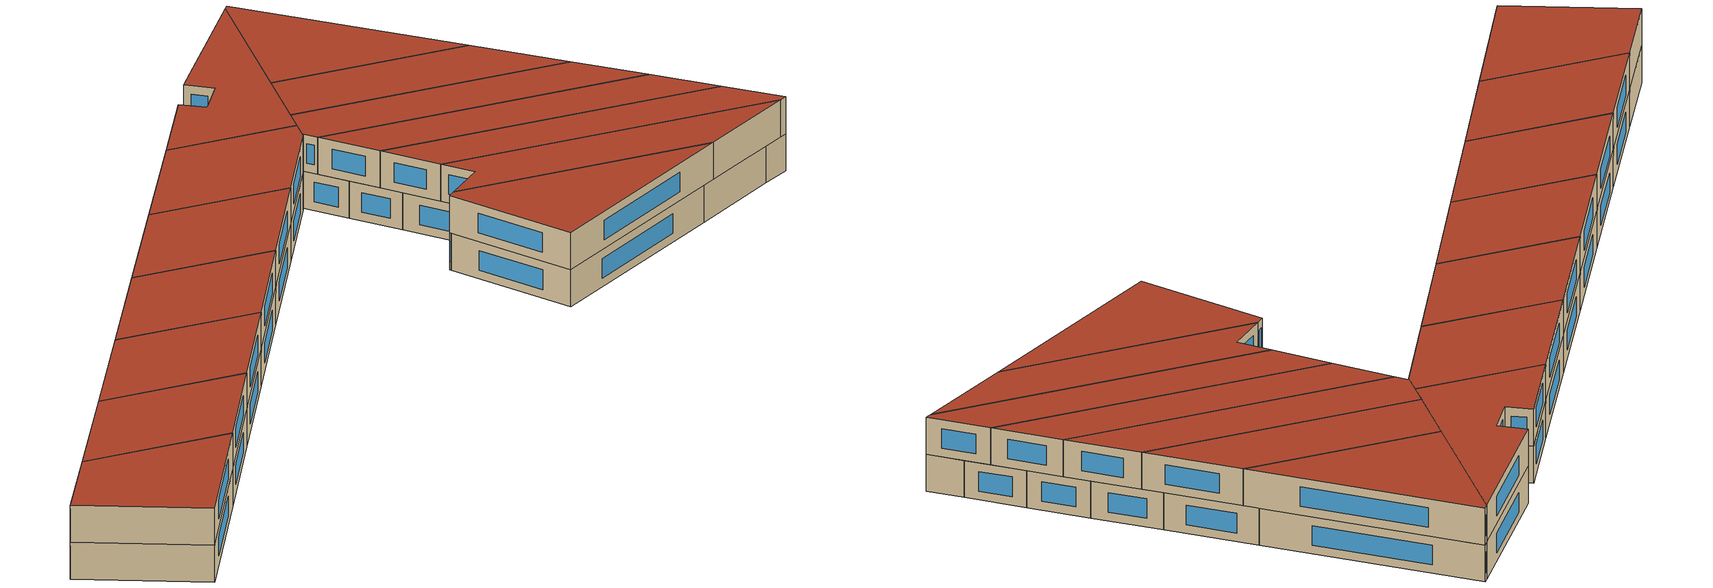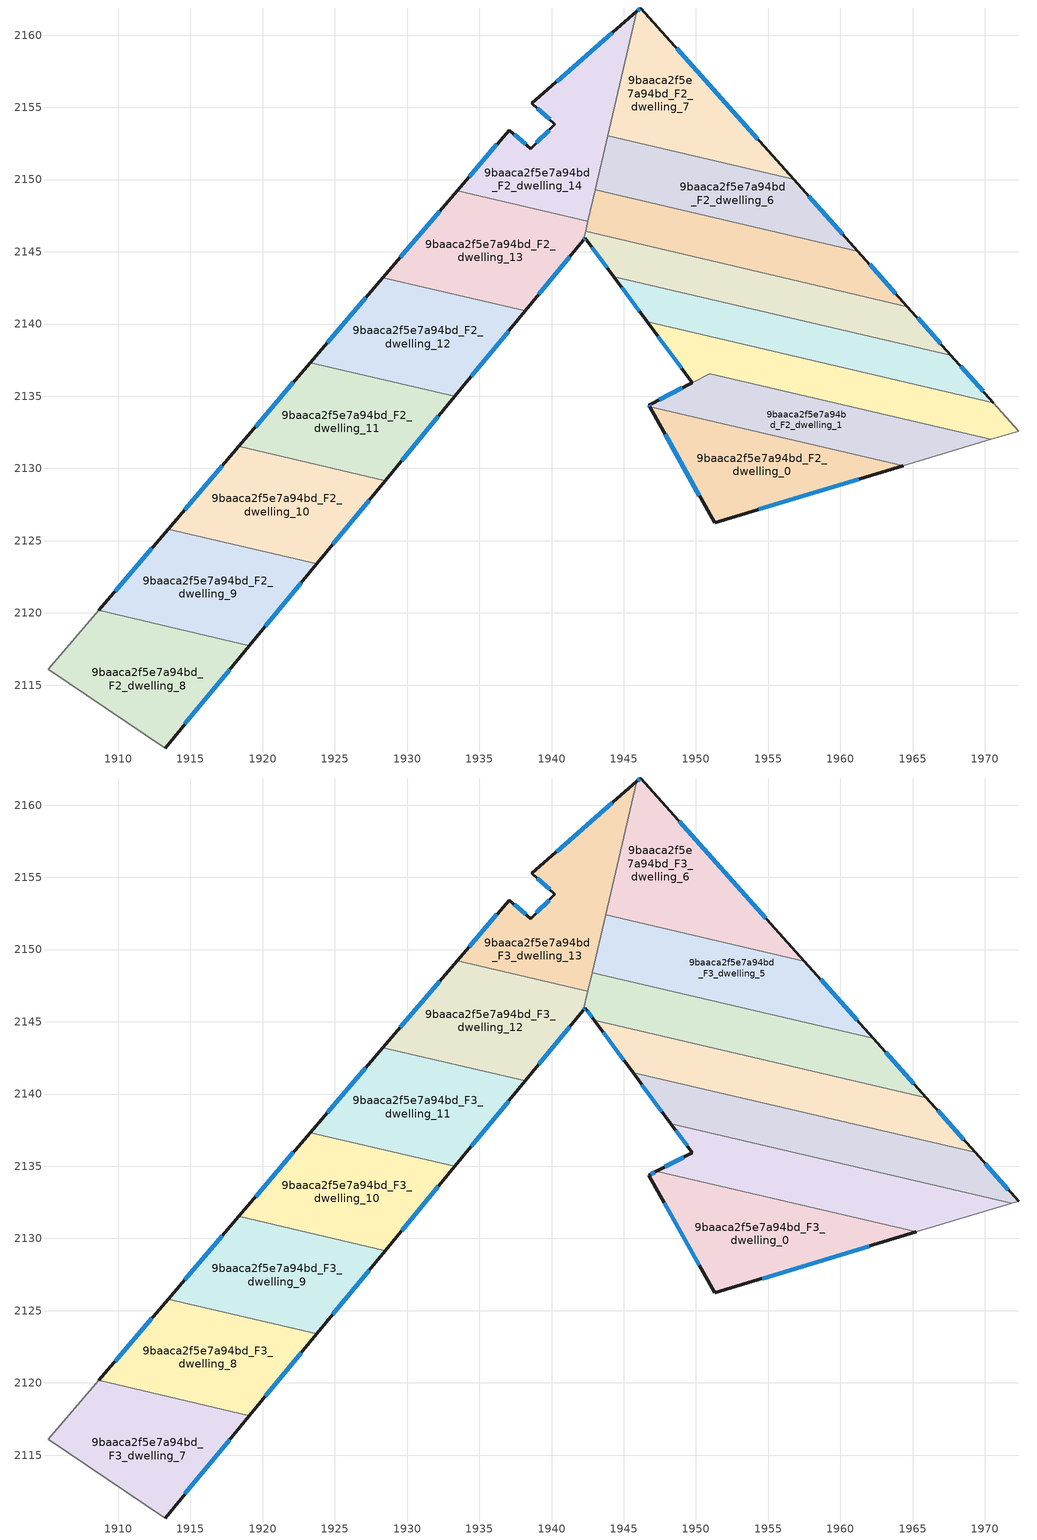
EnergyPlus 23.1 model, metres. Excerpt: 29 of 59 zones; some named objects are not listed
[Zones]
9baaca2f5e7a94bd_F2_dwelling_0
 floor to 9baaca2f5e7a94bd_F1_dwelling_0 (EU_floor_Construction): 1964.35,2130.18 1951.29,2126.24 1946.8,2134.27 z6
 wall outside (EU_wall_Construction): 1946.8,2134.27 1951.29,2126.24 1964.35,2130.18 z6:9
 wall to 9baaca2f5e7a94bd_F2_dwelling_1 (EU_wall_Construction): 1964.35,2130.18 1946.8,2134.27 z6:9
 window (EU_Window_Construction): 1954.36,2127.16 1961.28,2129.25 / 1947.86,2132.39 1950.24,2128.12 z6.7:8.3
 ceiling adiabatic (EU_roof_Construction): 1964.35,2130.18 1946.8,2134.27 1951.29,2126.24 z9
9baaca2f5e7a94bd_F2_dwelling_1
 floor to 9baaca2f5e7a94bd_F1_dwelling_1 (EU_floor_Construction): 1970.41,2132.01 1964.35,2130.18 1946.8,2134.27 1946.74,2134.39 1950.94,2136.55 z6
 wall outside (EU_wall_Construction): 1949.74,2135.94 1946.74,2134.39 1946.8,2134.27 z6:9
 wall to 9baaca2f5e7a94bd_F2_dwelling_2 (EU_wall_Construction): 1950.94,2136.55 1949.74,2135.94 / 1970.41,2132.01 1950.95,2136.55 z6:9
 wall adiabatic (EU_wall_Construction): 1964.35,2130.18 1970.41,2132.01 z6:9
 window (EU_Window_Construction): 1946.75,2134.36 1946.79,2134.3 / 1949.04,2135.57 1947.44,2134.75 z6.7:8.3
 ceiling adiabatic (EU_roof_Construction): 1970.41,2132.01 1950.95,2136.55 1947.26,2134.66 1965.27,2130.45 z9
9baaca2f5e7a94bd_F2_dwelling_10
 floor to 9baaca2f5e7a94bd_F1_dwelling_10 (EU_floor_Construction): 1928.49,2129.15 1923.75,2123.41 1913.46,2125.81 1918.34,2131.52 z6
 wall outside (EU_wall_Construction): 1923.75,2123.41 1928.49,2129.15 / 1918.34,2131.52 1913.46,2125.81 z6:9
 wall to 9baaca2f5e7a94bd_F2_dwelling_11 (EU_wall_Construction): 1928.49,2129.15 1918.34,2131.52 z6:9
 wall to 9baaca2f5e7a94bd_F2_dwelling_9 (EU_wall_Construction): 1913.46,2125.81 1923.75,2123.41 z6:9
 window (EU_Window_Construction): 1924.87,2124.75 1927.38,2127.8 / 1917.2,2130.18 1914.61,2127.15 z6.7:8.3
9baaca2f5e7a94bd_F2_dwelling_11
 floor to 9baaca2f5e7a94bd_F1_dwelling_11 (EU_floor_Construction): 1933.3,2134.98 1928.49,2129.15 1918.34,2131.52 1923.3,2137.32 z6
 wall outside (EU_wall_Construction): 1928.49,2129.15 1933.3,2134.98 / 1923.3,2137.32 1918.34,2131.52 z6:9
 wall to 9baaca2f5e7a94bd_F2_dwelling_12 (EU_wall_Construction): 1933.3,2134.98 1923.3,2137.32 z6:9
 window (EU_Window_Construction): 1929.62,2130.52 1932.17,2133.61 / 1922.13,2135.96 1919.51,2132.88 z6.7:8.3
9baaca2f5e7a94bd_F2_dwelling_12
 floor to 9baaca2f5e7a94bd_F1_dwelling_12 (EU_floor_Construction): 1938.18,2140.9 1933.3,2134.98 1923.3,2137.32 1928.32,2143.2 z6
 wall outside (EU_wall_Construction): 1933.3,2134.98 1938.18,2140.9 / 1928.32,2143.2 1923.3,2137.32 z6:9
 wall to 9baaca2f5e7a94bd_F2_dwelling_13 (EU_wall_Construction): 1938.18,2140.9 1928.32,2143.2 z6:9
 window (EU_Window_Construction): 1934.44,2136.37 1937.03,2139.51 / 1927.14,2141.82 1924.48,2138.7 z6.7:8.3
9baaca2f5e7a94bd_F2_dwelling_13
 floor to 9baaca2f5e7a94bd_F1_dwelling_13 (EU_floor_Construction): 1942.52,2147.1 1942.21,2145.8 1938.18,2140.9 1928.32,2143.2 1933.46,2149.21 z6
 wall outside (EU_wall_Construction): 1933.46,2149.21 1928.32,2143.2 / 1938.18,2140.9 1942.21,2145.8 z6:9
 wall to 9baaca2f5e7a94bd_F2_dwelling_14 (EU_wall_Construction): 1942.52,2147.1 1933.46,2149.21 z6:9
 wall to 9baaca2f5e7a94bd_F2_dwelling_5 (EU_wall_Construction): 1942.35,2146.41 1942.52,2147.1 z6:9
 wall to 9baaca2f5e7a94bd_F2_dwelling_4 (EU_wall_Construction): 1942.21,2145.8 1942.35,2146.41 z6:9
 window (EU_Window_Construction): 1932.26,2147.8 1929.53,2144.61 / 1939.12,2142.05 1941.26,2144.65 z6.7:8.3
9baaca2f5e7a94bd_F2_dwelling_14
 floor to 9baaca2f5e7a94bd_F1_dwelling_14 (EU_floor_Construction): 1945.91,2161.65 1942.52,2147.1 1933.46,2149.21 1937.07,2153.43 1938.57,2152.15 1940.23,2153.82 1938.64,2155.3 z6
 wall outside (EU_wall_Construction): 1945.91,2161.65 1938.64,2155.3 1940.23,2153.82 1938.57,2152.15 1937.07,2153.43 1933.46,2149.21 z6:9
 wall to 9baaca2f5e7a94bd_F2_dwelling_7 (EU_wall_Construction): 1943.9,2153.03 1945.91,2161.65 z6:9
 wall to 9baaca2f5e7a94bd_F2_dwelling_6 (EU_wall_Construction): 1943.02,2149.28 1943.9,2153.03 z6:9
 wall to 9baaca2f5e7a94bd_F2_dwelling_5 (EU_wall_Construction): 1942.52,2147.1 1943.02,2149.28 z6:9
 window (EU_Window_Construction): 1936.22,2152.44 1934.31,2150.21 / 1938.21,2152.45 1937.42,2153.13 / 1939.84,2153.43 1938.96,2152.54 / 1939.02,2154.95 1939.86,2154.17 / 1944.2,2160.16 1940.35,2156.79 z6.7:8.3
9baaca2f5e7a94bd_F2_dwelling_2
 floor to 9baaca2f5e7a94bd_F1_dwelling_2 (EU_floor_Construction): 1970.57,2134.57 1972.33,2132.59 1970.41,2132.01 1950.94,2136.55 1949.74,2135.94 1946.63,2140.15 z6
 wall outside (EU_wall_Construction): 1946.63,2140.15 1949.74,2135.94 z6:9
 wall to 9baaca2f5e7a94bd_F2_dwelling_3 (EU_wall_Construction): 1970.57,2134.57 1946.63,2140.15 z6:9
 wall adiabatic (EU_wall_Construction): 1970.41,2132.01 1972.33,2132.59 1970.57,2134.57 z6:9
 window (EU_Window_Construction): 1947.36,2139.16 1949.01,2136.93 z6.7:8.3
9baaca2f5e7a94bd_F2_dwelling_3
 floor to 9baaca2f5e7a94bd_F1_dwelling_3 (EU_floor_Construction): 1967.64,2137.84 1970.57,2134.57 1946.63,2140.15 1944.31,2143.29 z6
 wall outside (EU_wall_Construction): 1970.57,2134.57 1967.64,2137.84 / 1944.31,2143.29 1946.63,2140.15 z6:9
 wall to 9baaca2f5e7a94bd_F2_dwelling_4 (EU_wall_Construction): 1967.64,2137.84 1944.31,2143.29 z6:9
 window (EU_Window_Construction): 1969.88,2135.34 1968.33,2137.07 / 1944.85,2142.55 1946.08,2140.89 z6.7:8.3
9baaca2f5e7a94bd_F2_dwelling_4
 floor to 9baaca2f5e7a94bd_F1_dwelling_4 (EU_floor_Construction): 1964.63,2141.21 1967.64,2137.84 1944.31,2143.29 1942.34,2145.95 1942.21,2145.8 1942.35,2146.41 z6
 wall outside (EU_wall_Construction): 1942.21,2145.8 1942.34,2145.95 1944.31,2143.29 / 1967.64,2137.84 1964.63,2141.21 z6:9
 wall to 9baaca2f5e7a94bd_F2_dwelling_5 (EU_wall_Construction): 1964.63,2141.21 1942.35,2146.41 z6:9
 window (EU_Window_Construction): 1942.24,2145.83 1942.31,2145.92 / 1966.93,2138.63 1965.34,2140.42 / 1942.8,2145.33 1943.85,2143.91 z6.7:8.3
9baaca2f5e7a94bd_F2_dwelling_5
 floor to 9baaca2f5e7a94bd_F1_dwelling_5 (EU_floor_Construction): 1961.22,2145.04 1964.63,2141.21 1942.35,2146.41 1943.02,2149.28 z6
 wall outside (EU_wall_Construction): 1964.63,2141.21 1961.22,2145.04 z6:9
 wall to 9baaca2f5e7a94bd_F2_dwelling_6 (EU_wall_Construction): 1961.22,2145.04 1943.02,2149.28 z6:9
 window (EU_Window_Construction): 1963.83,2142.11 1962.02,2144.14 z6.7:8.3
9baaca2f5e7a94bd_F2_dwelling_6
 floor to 9baaca2f5e7a94bd_F1_dwelling_6 (EU_floor_Construction): 1956.76,2150.02 1961.22,2145.04 1943.02,2149.28 1943.9,2153.03 z6
 wall outside (EU_wall_Construction): 1961.22,2145.04 1956.76,2150.02 z6:9
 wall to 9baaca2f5e7a94bd_F2_dwelling_7 (EU_wall_Construction): 1956.76,2150.02 1943.9,2153.03 z6:9
 window (EU_Window_Construction): 1960.17,2146.21 1957.81,2148.85 z6.7:8.3
9baaca2f5e7a94bd_F2_dwelling_7
 floor to 9baaca2f5e7a94bd_F1_dwelling_7 (EU_floor_Construction): 1946.18,2161.88 1956.76,2150.02 1943.9,2153.03 1945.91,2161.65 z6
 wall outside (EU_wall_Construction): 1956.76,2150.02 1946.18,2161.88 1945.91,2161.65 z6:9
 window (EU_Window_Construction): 1946.11,2161.83 1945.97,2161.7 / 1954.28,2152.81 1948.66,2159.1 z6.7:8.3
9baaca2f5e7a94bd_F2_dwelling_8
 floor to 9baaca2f5e7a94bd_F1_dwelling_8 (EU_floor_Construction): 1919.08,2117.74 1913.24,2110.64 1905.17,2116.11 1908.64,2120.17 z6
 wall outside (EU_wall_Construction): 1913.24,2110.64 1919.08,2117.74 z6:9
 wall to 9baaca2f5e7a94bd_F2_dwelling_9 (EU_wall_Construction): 1919.08,2117.74 1908.64,2120.17 z6:9
 wall adiabatic (EU_wall_Construction): 1908.64,2120.17 1905.17,2116.11 1913.24,2110.64 z6:9
 window (EU_Window_Construction): 1914.61,2112.31 1917.71,2116.07 z6.7:8.3
9baaca2f5e7a94bd_F2_dwelling_9
 floor to 9baaca2f5e7a94bd_F1_dwelling_9 (EU_floor_Construction): 1923.75,2123.41 1919.08,2117.74 1908.64,2120.17 1913.46,2125.81 z6
 wall outside (EU_wall_Construction): 1919.08,2117.74 1923.75,2123.41 / 1913.46,2125.81 1908.64,2120.17 z6:9
 window (EU_Window_Construction): 1920.18,2119.07 1922.66,2122.07 / 1912.33,2124.48 1909.77,2121.5 z6.7:8.3
9baaca2f5e7a94bd_F3_dwelling_0
 floor to 9baaca2f5e7a94bd_F2_dwelling_1 (EU_floor_Construction): 1965.27,2130.45 1964.35,2130.18 1946.8,2134.27 1946.74,2134.39 1947.26,2134.66 z9
 floor adiabatic (EU_floor_Construction): 1964.35,2130.18 1951.29,2126.24 1946.74,2134.39 1946.8,2134.27 z9
 wall outside (EU_wall_Construction): 1947.26,2134.66 1946.74,2134.39 1951.29,2126.24 1965.27,2130.45 z9:12
 wall to 9baaca2f5e7a94bd_F3_dwelling_1 (EU_wall_Construction): 1965.27,2130.45 1947.26,2134.66 z9:12
 window (EU_Window_Construction): 1954.57,2127.23 1961.98,2129.46 / 1947.81,2132.48 1950.22,2128.15 / 1947.13,2134.59 1946.86,2134.45 z9.7:11.3
 roof outside (EU_roof_Construction): 1965.27,2130.45 1947.26,2134.66 1946.74,2134.39 1951.29,2126.24 z12
9baaca2f5e7a94bd_F3_dwelling_1
 floor to 9baaca2f5e7a94bd_F2_dwelling_2 (EU_floor_Construction): 1971.87,2132.45 1970.41,2132.01 1950.94,2136.55 1949.74,2135.94 1948.25,2137.96 z9
 floor adiabatic (EU_floor_Construction): 1970.41,2132.01 1965.27,2130.45 1947.26,2134.66 1950.94,2136.55 z9
 wall outside (EU_wall_Construction): 1948.25,2137.96 1949.74,2135.94 1947.26,2134.66 z9:12
 wall adiabatic (EU_wall_Construction): 1965.27,2130.45 1971.87,2132.45 z9:12
 wall to 9baaca2f5e7a94bd_F3_dwelling_2 (EU_wall_Construction): 1971.87,2132.45 1948.25,2137.96 z9:12
 window (EU_Window_Construction): 1948.6,2137.48 1949.39,2136.41 / 1949.16,2135.64 1947.84,2134.96 z9.7:11.3
 roof outside (EU_roof_Construction): 1971.87,2132.45 1948.25,2137.96 1949.74,2135.94 1947.26,2134.66 1965.27,2130.45 z12
9baaca2f5e7a94bd_F3_dwelling_10
 floor to 9baaca2f5e7a94bd_F2_dwelling_11 (EU_floor_Construction): 1933.3,2134.98 1928.49,2129.15 1918.34,2131.52 1923.3,2137.32 z9
 wall outside (EU_wall_Construction): 1928.49,2129.15 1933.3,2134.98 / 1923.3,2137.32 1918.34,2131.52 z9:12
 wall to 9baaca2f5e7a94bd_F3_dwelling_11 (EU_wall_Construction): 1933.3,2134.98 1923.3,2137.32 z9:12
 wall to 9baaca2f5e7a94bd_F3_dwelling_9 (EU_wall_Construction): 1918.34,2131.52 1928.49,2129.15 z9:12
 window (EU_Window_Construction): 1929.62,2130.52 1932.17,2133.61 / 1922.13,2135.96 1919.51,2132.88 z9.7:11.3
 roof outside (EU_roof_Construction): 1928.49,2129.15 1933.3,2134.98 1923.3,2137.32 1918.34,2131.52 z12
9baaca2f5e7a94bd_F3_dwelling_11
 floor to 9baaca2f5e7a94bd_F2_dwelling_12 (EU_floor_Construction): 1938.18,2140.9 1933.3,2134.98 1923.3,2137.32 1928.32,2143.2 z9
 wall outside (EU_wall_Construction): 1933.3,2134.98 1938.18,2140.9 / 1928.32,2143.2 1923.3,2137.32 z9:12
 wall to 9baaca2f5e7a94bd_F3_dwelling_12 (EU_wall_Construction): 1938.18,2140.9 1928.32,2143.2 z9:12
 window (EU_Window_Construction): 1934.44,2136.37 1937.03,2139.51 / 1927.14,2141.82 1924.48,2138.7 z9.7:11.3
 roof outside (EU_roof_Construction): 1933.3,2134.98 1938.18,2140.9 1928.32,2143.2 1923.3,2137.32 z12
9baaca2f5e7a94bd_F3_dwelling_12
 floor to 9baaca2f5e7a94bd_F2_dwelling_13 (EU_floor_Construction): 1942.52,2147.1 1942.21,2145.8 1938.18,2140.9 1928.32,2143.2 1933.46,2149.21 z9
 wall outside (EU_wall_Construction): 1933.46,2149.21 1928.32,2143.2 / 1938.18,2140.9 1942.21,2145.8 z9:12
 wall to 9baaca2f5e7a94bd_F3_dwelling_13 (EU_wall_Construction): 1942.52,2147.1 1933.46,2149.21 z9:12
 wall to 9baaca2f5e7a94bd_F3_dwelling_4 (EU_wall_Construction): 1942.21,2145.8 1942.52,2147.1 z9:12
 window (EU_Window_Construction): 1932.26,2147.8 1929.53,2144.61 / 1939.12,2142.05 1941.26,2144.65 z9.7:11.3
 roof outside (EU_roof_Construction): 1938.18,2140.9 1942.21,2145.8 1942.52,2147.1 1933.46,2149.21 1928.32,2143.2 z12
9baaca2f5e7a94bd_F3_dwelling_13
 floor to 9baaca2f5e7a94bd_F2_dwelling_14 (EU_floor_Construction): 1945.91,2161.65 1942.52,2147.1 1933.46,2149.21 1937.07,2153.43 1938.57,2152.15 1940.23,2153.82 1938.64,2155.3 z9
 wall outside (EU_wall_Construction): 1945.91,2161.65 1938.64,2155.3 1940.23,2153.82 1938.57,2152.15 1937.07,2153.43 1933.46,2149.21 z9:12
 wall to 9baaca2f5e7a94bd_F3_dwelling_6 (EU_wall_Construction): 1943.75,2152.4 1945.91,2161.65 z9:12
 wall to 9baaca2f5e7a94bd_F3_dwelling_5 (EU_wall_Construction): 1942.82,2148.4 1943.75,2152.4 z9:12
 wall to 9baaca2f5e7a94bd_F3_dwelling_4 (EU_wall_Construction): 1942.52,2147.1 1942.82,2148.4 z9:12
 window (EU_Window_Construction): 1936.22,2152.44 1934.31,2150.21 / 1938.21,2152.45 1937.42,2153.13 / 1939.84,2153.43 1938.96,2152.54 / 1939.02,2154.95 1939.86,2154.17 / 1944.2,2160.16 1940.35,2156.79 z9.7:11.3
 roof outside (EU_roof_Construction): 1942.52,2147.1 1945.91,2161.65 1938.64,2155.3 1940.23,2153.82 1938.57,2152.15 1937.07,2153.43 1933.46,2149.21 z12
9baaca2f5e7a94bd_F3_dwelling_2
 floor to 9baaca2f5e7a94bd_F2_dwelling_2 (EU_floor_Construction): 1970.57,2134.57 1972.33,2132.59 1971.87,2132.45 1948.25,2137.96 1946.63,2140.15 z9
 floor to 9baaca2f5e7a94bd_F2_dwelling_3 (EU_floor_Construction): 1969.32,2135.96 1970.57,2134.57 1946.63,2140.15 1945.64,2141.49 z9
 wall outside (EU_wall_Construction): 1945.64,2141.49 1948.25,2137.96 / 1972.33,2132.59 1969.32,2135.96 z9:12
 wall to 9baaca2f5e7a94bd_F3_dwelling_3 (EU_wall_Construction): 1969.32,2135.96 1945.64,2141.49 z9:12
 wall adiabatic (EU_wall_Construction): 1971.87,2132.45 1972.33,2132.59 z9:12
 window (EU_Window_Construction): 1946.25,2140.66 1947.64,2138.79 / 1971.63,2133.38 1970.03,2135.17 z9.7:11.3
 roof outside (EU_roof_Construction): 1972.33,2132.59 1969.32,2135.96 1945.64,2141.49 1948.25,2137.96 1971.87,2132.45 z12
9baaca2f5e7a94bd_F3_dwelling_3
 floor to 9baaca2f5e7a94bd_F2_dwelling_3 (EU_floor_Construction): 1967.64,2137.84 1969.32,2135.96 1945.64,2141.49 1944.31,2143.29 z9
 floor to 9baaca2f5e7a94bd_F2_dwelling_4 (EU_floor_Construction): 1965.93,2139.75 1967.64,2137.84 1944.31,2143.29 1942.96,2145.12 z9
 wall outside (EU_wall_Construction): 1969.32,2135.96 1965.93,2139.75 / 1942.96,2145.12 1945.64,2141.49 z9:12
 wall to 9baaca2f5e7a94bd_F3_dwelling_4 (EU_wall_Construction): 1965.93,2139.75 1942.96,2145.12 z9:12
 window (EU_Window_Construction): 1968.53,2136.85 1966.73,2138.86 / 1943.59,2144.26 1945.01,2142.34 z9.7:11.3
 roof outside (EU_roof_Construction): 1969.32,2135.96 1965.93,2139.75 1942.96,2145.12 1945.64,2141.49 z12
9baaca2f5e7a94bd_F3_dwelling_4
 floor to 9baaca2f5e7a94bd_F2_dwelling_4 (EU_floor_Construction): 1964.63,2141.21 1965.93,2139.75 1942.96,2145.12 1942.34,2145.95 1942.21,2145.8 1942.35,2146.41 z9
 floor to 9baaca2f5e7a94bd_F2_dwelling_5 (EU_floor_Construction): 1962.27,2143.86 1964.63,2141.21 1942.35,2146.41 1942.82,2148.4 z9
 wall outside (EU_wall_Construction): 1942.21,2145.8 1942.34,2145.95 1942.96,2145.12 / 1965.93,2139.75 1962.27,2143.86 z9:12
 wall to 9baaca2f5e7a94bd_F3_dwelling_5 (EU_wall_Construction): 1962.27,2143.86 1942.82,2148.4 z9:12
 window (EU_Window_Construction): 1942.24,2145.83 1942.31,2145.92 / 1965.07,2140.72 1963.13,2142.9 / 1942.48,2145.76 1942.81,2145.31 z9.7:11.3
 roof outside (EU_roof_Construction): 1965.93,2139.75 1962.27,2143.86 1942.82,2148.4 1942.21,2145.8 1942.34,2145.95 1942.96,2145.12 z12
9baaca2f5e7a94bd_F3_dwelling_5
 floor to 9baaca2f5e7a94bd_F2_dwelling_5 (EU_floor_Construction): 1961.22,2145.04 1962.27,2143.86 1942.82,2148.4 1943.02,2149.28 z9
 floor to 9baaca2f5e7a94bd_F2_dwelling_6 (EU_floor_Construction): 1957.51,2149.19 1961.22,2145.04 1943.02,2149.28 1943.75,2152.4 z9
 wall outside (EU_wall_Construction): 1962.27,2143.86 1957.51,2149.19 z9:12
 wall to 9baaca2f5e7a94bd_F3_dwelling_6 (EU_wall_Construction): 1957.51,2149.19 1943.75,2152.4 z9:12
 window (EU_Window_Construction): 1961.15,2145.11 1958.62,2147.94 z9.7:11.3
 roof outside (EU_roof_Construction): 1962.27,2143.86 1957.51,2149.19 1943.75,2152.4 1942.82,2148.4 z12
9baaca2f5e7a94bd_F3_dwelling_6
 floor to 9baaca2f5e7a94bd_F2_dwelling_6 (EU_floor_Construction): 1956.77,2150.02 1957.51,2149.19 1943.75,2152.4 1943.9,2153.03 z9
 floor to 9baaca2f5e7a94bd_F2_dwelling_7 (EU_floor_Construction): 1946.18,2161.88 1956.76,2150.02 1943.9,2153.03 1945.91,2161.65 z9
 wall outside (EU_wall_Construction): 1957.51,2149.19 1946.18,2161.88 1945.91,2161.65 z9:12
 window (EU_Window_Construction): 1946.11,2161.83 1945.97,2161.7 / 1954.85,2152.17 1948.84,2158.9 z9.7:11.3
 roof outside (EU_roof_Construction): 1957.51,2149.19 1946.18,2161.88 1945.91,2161.65 1943.75,2152.4 z12
9baaca2f5e7a94bd_F3_dwelling_7
 floor to 9baaca2f5e7a94bd_F2_dwelling_8 (EU_floor_Construction): 1919.08,2117.74 1913.24,2110.64 1905.17,2116.11 1908.64,2120.17 z9
 wall outside (EU_wall_Construction): 1913.24,2110.64 1919.08,2117.74 z9:12
 wall to 9baaca2f5e7a94bd_F3_dwelling_8 (EU_wall_Construction): 1919.08,2117.74 1908.64,2120.17 z9:12
 wall adiabatic (EU_wall_Construction): 1908.64,2120.17 1905.17,2116.11 1913.24,2110.64 z9:12
 window (EU_Window_Construction): 1914.61,2112.31 1917.71,2116.07 z9.7:11.3
 roof outside (EU_roof_Construction): 1913.24,2110.64 1919.08,2117.74 1908.64,2120.17 1905.17,2116.11 z12
9baaca2f5e7a94bd_F3_dwelling_8
 floor to 9baaca2f5e7a94bd_F2_dwelling_9 (EU_floor_Construction): 1923.75,2123.41 1919.08,2117.74 1908.64,2120.17 1913.46,2125.81 z9
 wall outside (EU_wall_Construction): 1919.08,2117.74 1923.75,2123.41 / 1913.46,2125.81 1908.64,2120.17 z9:12
 wall to 9baaca2f5e7a94bd_F3_dwelling_9 (EU_wall_Construction): 1923.75,2123.41 1913.46,2125.81 z9:12
 window (EU_Window_Construction): 1920.18,2119.07 1922.66,2122.07 / 1912.33,2124.48 1909.77,2121.5 z9.7:11.3
 roof outside (EU_roof_Construction): 1919.08,2117.74 1923.75,2123.41 1913.46,2125.81 1908.64,2120.17 z12
9baaca2f5e7a94bd_F3_dwelling_9
 floor to 9baaca2f5e7a94bd_F2_dwelling_10 (EU_floor_Construction): 1928.49,2129.15 1923.75,2123.41 1913.46,2125.81 1918.34,2131.52 z9
 wall outside (EU_wall_Construction): 1923.75,2123.41 1928.49,2129.15 / 1918.34,2131.52 1913.46,2125.81 z9:12
 window (EU_Window_Construction): 1924.87,2124.75 1927.38,2127.8 / 1917.2,2130.18 1914.61,2127.15 z9.7:11.3
 roof outside (EU_roof_Construction): 1923.75,2123.41 1928.49,2129.15 1918.34,2131.52 1913.46,2125.81 z12
[Building]
EU S2 Campaign: North Axis=0; Terrain=City; Solar Distribution=FullExterior
[Site:Location]
Budapest.Ferenc.Liszt.Intl.AP: Latitude=47.437; Longitude=19.256; Time Zone=1; Elevation=185
[SizingPeriod:WeatherFileDays]
AnnualSizingPeriod: Begin Month=1; Begin Day of Month=1; End Month=12; End Day of Month=31; Day of Week for Start Day=Monday; Use Weather File Daylight Saving Period=No; Use Weather File Rain and Snow Indicators=No
[MATERIAL]
EU_InternalMass_Material: Roughness=MediumRough; Thickness=0.1; Conductivity=1; Density=1800; Specific Heat=900; Thermal Absorptance=0.9; Solar Absorptance=0.7; Visible Absorptance=0.7
[MATERIAL:NOMASS] Roughness=MediumRough; Thermal Absorptance=0.9; Solar Absorptance=0.7; Visible Absorptance=0.7
Name | Thermal Resistance
EU_wall_NoMass | 0.832559
EU_roof_NoMass | 1.39638
EU_floor_NoMass | 0.872794
[WINDOWMATERIAL:SIMPLEGLAZINGSYSTEM]
EU_Window_SimpleGlazing: UFactor=2.79869; Solar Heat Gain Coefficient=0.75; Visible Transmittance=0.75
[CONSTRUCTION]
EU_wall_Construction: EU_wall_NoMass
EU_roof_Construction: EU_roof_NoMass
EU_floor_Construction: EU_floor_NoMass
EU_Window_Construction: EU_Window_SimpleGlazing
EU_InternalMass_Construction: EU_InternalMass_Material
[ZONE] Type=1; Multiplier=1; Ceiling Height=autocalculate; Floor Area=autocalculate; Part of Total Floor Area=Yes
Name | Volume
9baaca2f5e7a94bd_F2_dwelling_0 | 183.894
9baaca2f5e7a94bd_F3_dwelling_0 | 210.179
9baaca2f5e7a94bd_F2_dwelling_1 | 181.24
9baaca2f5e7a94bd_F3_dwelling_1 | 210.182
9baaca2f5e7a94bd_F2_dwelling_10; 9baaca2f5e7a94bd_F3_dwelling_9 | 210.185
9baaca2f5e7a94bd_F3_dwelling_10; 9baaca2f5e7a94bd_F2_dwelling_11 | 210.167
9baaca2f5e7a94bd_F3_dwelling_11; 9baaca2f5e7a94bd_F2_dwelling_12 | 210.166
9baaca2f5e7a94bd_F3_dwelling_12; 9baaca2f5e7a94bd_F2_dwelling_13 | 210.172
9baaca2f5e7a94bd_F3_dwelling_13; 9baaca2f5e7a94bd_F2_dwelling_14 | 210.176
9baaca2f5e7a94bd_F2_dwelling_2 | 186.575
9baaca2f5e7a94bd_F3_dwelling_2 | 210.152
9baaca2f5e7a94bd_F2_dwelling_3 | 183.866
9baaca2f5e7a94bd_F3_dwelling_3 | 210.154
9baaca2f5e7a94bd_F2_dwelling_4 | 183.899
9baaca2f5e7a94bd_F3_dwelling_4 | 210.181
9baaca2f5e7a94bd_F2_dwelling_5 | 183.916
9baaca2f5e7a94bd_F3_dwelling_5 | 210.171
9baaca2f5e7a94bd_F2_dwelling_6 | 183.877
9baaca2f5e7a94bd_F3_dwelling_6 | 210.168
9baaca2f5e7a94bd_F2_dwelling_7 | 183.891
9baaca2f5e7a94bd_F3_dwelling_7; 9baaca2f5e7a94bd_F2_dwelling_8 | 210.159
9baaca2f5e7a94bd_F3_dwelling_8; 9baaca2f5e7a94bd_F2_dwelling_9 | 210.163
[INTERNALMASS] Construction=EU_InternalMass_Construction
Name | Zone or ZoneList | Surface Area
9baaca2f5e7a94bd_F2_dwelling_0_EU_InternalMass | 9baaca2f5e7a94bd_F2_dwelling_0 | 61.2979
9baaca2f5e7a94bd_F2_dwelling_1_EU_InternalMass | 9baaca2f5e7a94bd_F2_dwelling_1 | 60.4161
9baaca2f5e7a94bd_F2_dwelling_2_EU_InternalMass | 9baaca2f5e7a94bd_F2_dwelling_2 | 62.1909
9baaca2f5e7a94bd_F2_dwelling_3_EU_InternalMass | 9baaca2f5e7a94bd_F2_dwelling_3 | 61.289
9baaca2f5e7a94bd_F2_dwelling_4_EU_InternalMass | 9baaca2f5e7a94bd_F2_dwelling_4 | 61.2996
9baaca2f5e7a94bd_F2_dwelling_5_EU_InternalMass | 9baaca2f5e7a94bd_F2_dwelling_5 | 61.3052
9baaca2f5e7a94bd_F2_dwelling_6_EU_InternalMass | 9baaca2f5e7a94bd_F2_dwelling_6 | 61.2925
9baaca2f5e7a94bd_F2_dwelling_7_EU_InternalMass | 9baaca2f5e7a94bd_F2_dwelling_7 | 61.297
9baaca2f5e7a94bd_F2_dwelling_8_EU_InternalMass | 9baaca2f5e7a94bd_F2_dwelling_8 | 70.053
9baaca2f5e7a94bd_F2_dwelling_9_EU_InternalMass | 9baaca2f5e7a94bd_F2_dwelling_9 | 70.0544
9baaca2f5e7a94bd_F2_dwelling_10_EU_InternalMass | 9baaca2f5e7a94bd_F2_dwelling_10 | 70.0613
9baaca2f5e7a94bd_F2_dwelling_11_EU_InternalMass | 9baaca2f5e7a94bd_F2_dwelling_11 | 70.0555
9baaca2f5e7a94bd_F2_dwelling_12_EU_InternalMass | 9baaca2f5e7a94bd_F2_dwelling_12 | 70.0553
9baaca2f5e7a94bd_F2_dwelling_13_EU_InternalMass | 9baaca2f5e7a94bd_F2_dwelling_13 | 70.0571
9baaca2f5e7a94bd_F2_dwelling_14_EU_InternalMass | 9baaca2f5e7a94bd_F2_dwelling_14 | 70.0586
9baaca2f5e7a94bd_F3_dwelling_0_EU_InternalMass | 9baaca2f5e7a94bd_F3_dwelling_0 | 70.0598
9baaca2f5e7a94bd_F3_dwelling_1_EU_InternalMass | 9baaca2f5e7a94bd_F3_dwelling_1 | 70.0607
9baaca2f5e7a94bd_F3_dwelling_2_EU_InternalMass | 9baaca2f5e7a94bd_F3_dwelling_2 | 70.0506
9baaca2f5e7a94bd_F3_dwelling_3_EU_InternalMass | 9baaca2f5e7a94bd_F3_dwelling_3 | 70.0512
9baaca2f5e7a94bd_F3_dwelling_4_EU_InternalMass | 9baaca2f5e7a94bd_F3_dwelling_4 | 70.0605
9baaca2f5e7a94bd_F3_dwelling_5_EU_InternalMass | 9baaca2f5e7a94bd_F3_dwelling_5 | 70.057
9baaca2f5e7a94bd_F3_dwelling_6_EU_InternalMass | 9baaca2f5e7a94bd_F3_dwelling_6 | 70.0559
9baaca2f5e7a94bd_F3_dwelling_7_EU_InternalMass | 9baaca2f5e7a94bd_F3_dwelling_7 | 70.053
9baaca2f5e7a94bd_F3_dwelling_8_EU_InternalMass | 9baaca2f5e7a94bd_F3_dwelling_8 | 70.0544
9baaca2f5e7a94bd_F3_dwelling_9_EU_InternalMass | 9baaca2f5e7a94bd_F3_dwelling_9 | 70.0613
9baaca2f5e7a94bd_F3_dwelling_10_EU_InternalMass | 9baaca2f5e7a94bd_F3_dwelling_10 | 70.0555
9baaca2f5e7a94bd_F3_dwelling_11_EU_InternalMass | 9baaca2f5e7a94bd_F3_dwelling_11 | 70.0553
9baaca2f5e7a94bd_F3_dwelling_12_EU_InternalMass | 9baaca2f5e7a94bd_F3_dwelling_12 | 70.0571
9baaca2f5e7a94bd_F3_dwelling_13_EU_InternalMass | 9baaca2f5e7a94bd_F3_dwelling_13 | 70.0586
[OTHEREQUIPMENT] Fuel Type=Electricity; Design Level Calculation Method=Watts/Area; Power per Zone Floor Area=1; Fraction Latent=0; Fraction Radiant=0; Fraction Lost=0; Carbon Dioxide Generation Rate=0; EndUse Subcategory=EU_Step8_InternalGains
Name | Zone or ZoneList or Space or SpaceList | Schedule
EU_Step8_InternalGain_9baaca2f5e7a94bd_F2_dwelling_0_f000 | 9baaca2f5e7a94bd_F2_dwelling_0 | EU_Step8_GainSchedule_9baaca2f5e7a94bd_F2_dwelling_0_f000
EU_Step8_InternalGain_9baaca2f5e7a94bd_F2_dwelling_1_f000 | 9baaca2f5e7a94bd_F2_dwelling_1 | EU_Step8_GainSchedule_9baaca2f5e7a94bd_F2_dwelling_1_f000
EU_Step8_InternalGain_9baaca2f5e7a94bd_F2_dwelling_2_f000 | 9baaca2f5e7a94bd_F2_dwelling_2 | EU_Step8_GainSchedule_9baaca2f5e7a94bd_F2_dwelling_2_f000
EU_Step8_InternalGain_9baaca2f5e7a94bd_F2_dwelling_3_f000 | 9baaca2f5e7a94bd_F2_dwelling_3 | EU_Step8_GainSchedule_9baaca2f5e7a94bd_F2_dwelling_3_f000
EU_Step8_InternalGain_9baaca2f5e7a94bd_F2_dwelling_4_f000 | 9baaca2f5e7a94bd_F2_dwelling_4 | EU_Step8_GainSchedule_9baaca2f5e7a94bd_F2_dwelling_4_f000
EU_Step8_InternalGain_9baaca2f5e7a94bd_F2_dwelling_5_f000 | 9baaca2f5e7a94bd_F2_dwelling_5 | EU_Step8_GainSchedule_9baaca2f5e7a94bd_F2_dwelling_5_f000
EU_Step8_InternalGain_9baaca2f5e7a94bd_F2_dwelling_6_f000 | 9baaca2f5e7a94bd_F2_dwelling_6 | EU_Step8_GainSchedule_9baaca2f5e7a94bd_F2_dwelling_6_f000
EU_Step8_InternalGain_9baaca2f5e7a94bd_F2_dwelling_7_f000 | 9baaca2f5e7a94bd_F2_dwelling_7 | EU_Step8_GainSchedule_9baaca2f5e7a94bd_F2_dwelling_7_f000
EU_Step8_InternalGain_9baaca2f5e7a94bd_F2_dwelling_8_f000 | 9baaca2f5e7a94bd_F2_dwelling_8 | EU_Step8_GainSchedule_9baaca2f5e7a94bd_F2_dwelling_8_f000
EU_Step8_InternalGain_9baaca2f5e7a94bd_F2_dwelling_9_f000 | 9baaca2f5e7a94bd_F2_dwelling_9 | EU_Step8_GainSchedule_9baaca2f5e7a94bd_F2_dwelling_9_f000
EU_Step8_InternalGain_9baaca2f5e7a94bd_F2_dwelling_10_f000 | 9baaca2f5e7a94bd_F2_dwelling_10 | EU_Step8_GainSchedule_9baaca2f5e7a94bd_F2_dwelling_10_f000
EU_Step8_InternalGain_9baaca2f5e7a94bd_F2_dwelling_11_f000 | 9baaca2f5e7a94bd_F2_dwelling_11 | EU_Step8_GainSchedule_9baaca2f5e7a94bd_F2_dwelling_11_f000
EU_Step8_InternalGain_9baaca2f5e7a94bd_F2_dwelling_12_f000 | 9baaca2f5e7a94bd_F2_dwelling_12 | EU_Step8_GainSchedule_9baaca2f5e7a94bd_F2_dwelling_12_f000
EU_Step8_InternalGain_9baaca2f5e7a94bd_F2_dwelling_13_f000 | 9baaca2f5e7a94bd_F2_dwelling_13 | EU_Step8_GainSchedule_9baaca2f5e7a94bd_F2_dwelling_13_f000
EU_Step8_InternalGain_9baaca2f5e7a94bd_F2_dwelling_14_f000 | 9baaca2f5e7a94bd_F2_dwelling_14 | EU_Step8_GainSchedule_9baaca2f5e7a94bd_F2_dwelling_14_f000
EU_Step8_InternalGain_9baaca2f5e7a94bd_F3_dwelling_0_f000 | 9baaca2f5e7a94bd_F3_dwelling_0 | EU_Step8_GainSchedule_9baaca2f5e7a94bd_F3_dwelling_0_f000
EU_Step8_InternalGain_9baaca2f5e7a94bd_F3_dwelling_1_f000 | 9baaca2f5e7a94bd_F3_dwelling_1 | EU_Step8_GainSchedule_9baaca2f5e7a94bd_F3_dwelling_1_f000
EU_Step8_InternalGain_9baaca2f5e7a94bd_F3_dwelling_2_f000 | 9baaca2f5e7a94bd_F3_dwelling_2 | EU_Step8_GainSchedule_9baaca2f5e7a94bd_F3_dwelling_2_f000
EU_Step8_InternalGain_9baaca2f5e7a94bd_F3_dwelling_3_f000 | 9baaca2f5e7a94bd_F3_dwelling_3 | EU_Step8_GainSchedule_9baaca2f5e7a94bd_F3_dwelling_3_f000
EU_Step8_InternalGain_9baaca2f5e7a94bd_F3_dwelling_4_f000 | 9baaca2f5e7a94bd_F3_dwelling_4 | EU_Step8_GainSchedule_9baaca2f5e7a94bd_F3_dwelling_4_f000
EU_Step8_InternalGain_9baaca2f5e7a94bd_F3_dwelling_5_f000 | 9baaca2f5e7a94bd_F3_dwelling_5 | EU_Step8_GainSchedule_9baaca2f5e7a94bd_F3_dwelling_5_f000
EU_Step8_InternalGain_9baaca2f5e7a94bd_F3_dwelling_6_f000 | 9baaca2f5e7a94bd_F3_dwelling_6 | EU_Step8_GainSchedule_9baaca2f5e7a94bd_F3_dwelling_6_f000
EU_Step8_InternalGain_9baaca2f5e7a94bd_F3_dwelling_7_f000 | 9baaca2f5e7a94bd_F3_dwelling_7 | EU_Step8_GainSchedule_9baaca2f5e7a94bd_F3_dwelling_7_f000
EU_Step8_InternalGain_9baaca2f5e7a94bd_F3_dwelling_8_f000 | 9baaca2f5e7a94bd_F3_dwelling_8 | EU_Step8_GainSchedule_9baaca2f5e7a94bd_F3_dwelling_8_f000
EU_Step8_InternalGain_9baaca2f5e7a94bd_F3_dwelling_9_f000 | 9baaca2f5e7a94bd_F3_dwelling_9 | EU_Step8_GainSchedule_9baaca2f5e7a94bd_F3_dwelling_9_f000
EU_Step8_InternalGain_9baaca2f5e7a94bd_F3_dwelling_10_f000 | 9baaca2f5e7a94bd_F3_dwelling_10 | EU_Step8_GainSchedule_9baaca2f5e7a94bd_F3_dwelling_10_f000
EU_Step8_InternalGain_9baaca2f5e7a94bd_F3_dwelling_11_f000 | 9baaca2f5e7a94bd_F3_dwelling_11 | EU_Step8_GainSchedule_9baaca2f5e7a94bd_F3_dwelling_11_f000
EU_Step8_InternalGain_9baaca2f5e7a94bd_F3_dwelling_12_f000 | 9baaca2f5e7a94bd_F3_dwelling_12 | EU_Step8_GainSchedule_9baaca2f5e7a94bd_F3_dwelling_12_f000
EU_Step8_InternalGain_9baaca2f5e7a94bd_F3_dwelling_13_f000 | 9baaca2f5e7a94bd_F3_dwelling_13 | EU_Step8_GainSchedule_9baaca2f5e7a94bd_F3_dwelling_13_f000
[ZONEVENTILATION:DESIGNFLOWRATE] Schedule=EU_AlwaysOn; Design Flow Rate Calculation Method=AirChanges/Hour; Air Changes per Hour=0.475469; Ventilation Type=Natural; Fan Pressure Rise=0; Fan Total Efficiency=1; Constant Term Coefficient=1; Temperature Term Coefficient=0; Velocity Term Coefficient=0; Velocity Squared Term Coefficient=0; Minimum Indoor Temperature=-100; Maximum Indoor Temperature=100; Delta Temperature=-100; Minimum Outdoor Temperature=-100; Maximum Outdoor Temperature=100; Maximum Wind Speed=40
Name | Zone or ZoneList or Space or SpaceList
EU_ConstantAir_9baaca2f5e7a94bd_F2_dwelling_0 | 9baaca2f5e7a94bd_F2_dwelling_0
EU_ConstantAir_9baaca2f5e7a94bd_F2_dwelling_1 | 9baaca2f5e7a94bd_F2_dwelling_1
EU_ConstantAir_9baaca2f5e7a94bd_F2_dwelling_2 | 9baaca2f5e7a94bd_F2_dwelling_2
EU_ConstantAir_9baaca2f5e7a94bd_F2_dwelling_3 | 9baaca2f5e7a94bd_F2_dwelling_3
EU_ConstantAir_9baaca2f5e7a94bd_F2_dwelling_4 | 9baaca2f5e7a94bd_F2_dwelling_4
EU_ConstantAir_9baaca2f5e7a94bd_F2_dwelling_5 | 9baaca2f5e7a94bd_F2_dwelling_5
EU_ConstantAir_9baaca2f5e7a94bd_F2_dwelling_6 | 9baaca2f5e7a94bd_F2_dwelling_6
EU_ConstantAir_9baaca2f5e7a94bd_F2_dwelling_7 | 9baaca2f5e7a94bd_F2_dwelling_7
EU_ConstantAir_9baaca2f5e7a94bd_F2_dwelling_8 | 9baaca2f5e7a94bd_F2_dwelling_8
EU_ConstantAir_9baaca2f5e7a94bd_F2_dwelling_9 | 9baaca2f5e7a94bd_F2_dwelling_9
EU_ConstantAir_9baaca2f5e7a94bd_F2_dwelling_10 | 9baaca2f5e7a94bd_F2_dwelling_10
EU_ConstantAir_9baaca2f5e7a94bd_F2_dwelling_11 | 9baaca2f5e7a94bd_F2_dwelling_11
EU_ConstantAir_9baaca2f5e7a94bd_F2_dwelling_12 | 9baaca2f5e7a94bd_F2_dwelling_12
EU_ConstantAir_9baaca2f5e7a94bd_F2_dwelling_13 | 9baaca2f5e7a94bd_F2_dwelling_13
EU_ConstantAir_9baaca2f5e7a94bd_F2_dwelling_14 | 9baaca2f5e7a94bd_F2_dwelling_14
EU_ConstantAir_9baaca2f5e7a94bd_F3_dwelling_0 | 9baaca2f5e7a94bd_F3_dwelling_0
EU_ConstantAir_9baaca2f5e7a94bd_F3_dwelling_1 | 9baaca2f5e7a94bd_F3_dwelling_1
EU_ConstantAir_9baaca2f5e7a94bd_F3_dwelling_2 | 9baaca2f5e7a94bd_F3_dwelling_2
EU_ConstantAir_9baaca2f5e7a94bd_F3_dwelling_3 | 9baaca2f5e7a94bd_F3_dwelling_3
EU_ConstantAir_9baaca2f5e7a94bd_F3_dwelling_4 | 9baaca2f5e7a94bd_F3_dwelling_4
EU_ConstantAir_9baaca2f5e7a94bd_F3_dwelling_5 | 9baaca2f5e7a94bd_F3_dwelling_5
EU_ConstantAir_9baaca2f5e7a94bd_F3_dwelling_6 | 9baaca2f5e7a94bd_F3_dwelling_6
EU_ConstantAir_9baaca2f5e7a94bd_F3_dwelling_7 | 9baaca2f5e7a94bd_F3_dwelling_7
EU_ConstantAir_9baaca2f5e7a94bd_F3_dwelling_8 | 9baaca2f5e7a94bd_F3_dwelling_8
EU_ConstantAir_9baaca2f5e7a94bd_F3_dwelling_9 | 9baaca2f5e7a94bd_F3_dwelling_9
EU_ConstantAir_9baaca2f5e7a94bd_F3_dwelling_10 | 9baaca2f5e7a94bd_F3_dwelling_10
EU_ConstantAir_9baaca2f5e7a94bd_F3_dwelling_11 | 9baaca2f5e7a94bd_F3_dwelling_11
EU_ConstantAir_9baaca2f5e7a94bd_F3_dwelling_12 | 9baaca2f5e7a94bd_F3_dwelling_12
EU_ConstantAir_9baaca2f5e7a94bd_F3_dwelling_13 | 9baaca2f5e7a94bd_F3_dwelling_13
[HVACTEMPLATE:THERMOSTAT] Constant Heating Setpoint=20; Constant Cooling Setpoint=50
EU_HeatOnly_9baaca2f5e7a94bd_F3_dwelling_7; EU_HeatOnly_9baaca2f5e7a94bd_F3_dwelling_8; EU_HeatOnly_9baaca2f5e7a94bd_F3_dwelling_9; EU_HeatOnly_9baaca2f5e7a94bd_F3_dwelling_10; EU_HeatOnly_9baaca2f5e7a94bd_F3_dwelling_11; EU_HeatOnly_9baaca2f5e7a94bd_F3_dwelling_12; EU_HeatOnly_9baaca2f5e7a94bd_F3_dwelling_13
[HVACTEMPLATE:ZONE:IDEALLOADSAIRSYSTEM] System Availability Schedule=EU_AlwaysOn; Maximum Heating Supply Air Temperature=50; Minimum Cooling Supply Air Temperature=13; Maximum Heating Supply Air Humidity Ratio=0.0156; Minimum Cooling Supply Air Humidity Ratio=0.0077; Heating Limit=NoLimit; Cooling Limit=NoLimit; Heating Availability Schedule=EU_AlwaysOn; Cooling Availability Schedule=EU_CoolingOff; Dehumidification Control Type=ConstantSensibleHeatRatio; Cooling Sensible Heat Ratio=0.7; Dehumidification Setpoint=60; Humidification Control Type=None; Humidification Setpoint=30; Outdoor Air Method=None; Outdoor Air Flow Rate per Person=0.00944; Outdoor Air Flow Rate per Zone Floor Area=0; Outdoor Air Flow Rate per Zone=0; Demand Controlled Ventilation Type=None; Outdoor Air Economizer Type=NoEconomizer; Heat Recovery Type=None; Sensible Heat Recovery Effectiveness=0.7; Latent Heat Recovery Effectiveness=0.65
Name | Template Thermostat
9baaca2f5e7a94bd_F2_dwelling_0 | EU_HeatOnly_9baaca2f5e7a94bd_F2_dwelling_0
9baaca2f5e7a94bd_F2_dwelling_1 | EU_HeatOnly_9baaca2f5e7a94bd_F2_dwelling_1
9baaca2f5e7a94bd_F2_dwelling_2 | EU_HeatOnly_9baaca2f5e7a94bd_F2_dwelling_2
9baaca2f5e7a94bd_F2_dwelling_3 | EU_HeatOnly_9baaca2f5e7a94bd_F2_dwelling_3
9baaca2f5e7a94bd_F2_dwelling_4 | EU_HeatOnly_9baaca2f5e7a94bd_F2_dwelling_4
9baaca2f5e7a94bd_F2_dwelling_5 | EU_HeatOnly_9baaca2f5e7a94bd_F2_dwelling_5
9baaca2f5e7a94bd_F2_dwelling_6 | EU_HeatOnly_9baaca2f5e7a94bd_F2_dwelling_6
9baaca2f5e7a94bd_F2_dwelling_7 | EU_HeatOnly_9baaca2f5e7a94bd_F2_dwelling_7
9baaca2f5e7a94bd_F2_dwelling_8 | EU_HeatOnly_9baaca2f5e7a94bd_F2_dwelling_8
9baaca2f5e7a94bd_F2_dwelling_9 | EU_HeatOnly_9baaca2f5e7a94bd_F2_dwelling_9
9baaca2f5e7a94bd_F2_dwelling_10 | EU_HeatOnly_9baaca2f5e7a94bd_F2_dwelling_10
9baaca2f5e7a94bd_F2_dwelling_11 | EU_HeatOnly_9baaca2f5e7a94bd_F2_dwelling_11
9baaca2f5e7a94bd_F2_dwelling_12 | EU_HeatOnly_9baaca2f5e7a94bd_F2_dwelling_12
9baaca2f5e7a94bd_F2_dwelling_13 | EU_HeatOnly_9baaca2f5e7a94bd_F2_dwelling_13
9baaca2f5e7a94bd_F2_dwelling_14 | EU_HeatOnly_9baaca2f5e7a94bd_F2_dwelling_14
9baaca2f5e7a94bd_F3_dwelling_0 | EU_HeatOnly_9baaca2f5e7a94bd_F3_dwelling_0
9baaca2f5e7a94bd_F3_dwelling_1 | EU_HeatOnly_9baaca2f5e7a94bd_F3_dwelling_1
9baaca2f5e7a94bd_F3_dwelling_2 | EU_HeatOnly_9baaca2f5e7a94bd_F3_dwelling_2
9baaca2f5e7a94bd_F3_dwelling_3 | EU_HeatOnly_9baaca2f5e7a94bd_F3_dwelling_3
9baaca2f5e7a94bd_F3_dwelling_4 | EU_HeatOnly_9baaca2f5e7a94bd_F3_dwelling_4
9baaca2f5e7a94bd_F3_dwelling_5 | EU_HeatOnly_9baaca2f5e7a94bd_F3_dwelling_5
9baaca2f5e7a94bd_F3_dwelling_6 | EU_HeatOnly_9baaca2f5e7a94bd_F3_dwelling_6
9baaca2f5e7a94bd_F3_dwelling_7 | EU_HeatOnly_9baaca2f5e7a94bd_F3_dwelling_7
9baaca2f5e7a94bd_F3_dwelling_8 | EU_HeatOnly_9baaca2f5e7a94bd_F3_dwelling_8
9baaca2f5e7a94bd_F3_dwelling_9 | EU_HeatOnly_9baaca2f5e7a94bd_F3_dwelling_9
9baaca2f5e7a94bd_F3_dwelling_10 | EU_HeatOnly_9baaca2f5e7a94bd_F3_dwelling_10
9baaca2f5e7a94bd_F3_dwelling_11 | EU_HeatOnly_9baaca2f5e7a94bd_F3_dwelling_11
9baaca2f5e7a94bd_F3_dwelling_12 | EU_HeatOnly_9baaca2f5e7a94bd_F3_dwelling_12
9baaca2f5e7a94bd_F3_dwelling_13 | EU_HeatOnly_9baaca2f5e7a94bd_F3_dwelling_13
[SIZING:ZONE] Zone Cooling Design Supply Air Temperature Input Method=SupplyAirTemperature; Zone Cooling Design Supply Air Temperature=13; Zone Heating Design Supply Air Temperature Input Method=SupplyAirTemperature; Zone Heating Design Supply Air Temperature=50; Zone Cooling Design Supply Air Humidity Ratio=0.008; Zone Heating Design Supply Air Humidity Ratio=0.008; Cooling Design Air Flow Method=DesignDay; Cooling Design Air Flow Rate=0; Cooling Minimum Air Flow per Zone Floor Area=0.000762; Cooling Minimum Air Flow=0; Cooling Minimum Air Flow Fraction=0.2; Heating Design Air Flow Method=DesignDay; Heating Design Air Flow Rate=0; Heating Maximum Air Flow per Zone Floor Area=0.002032; Heating Maximum Air Flow=0.141576; Heating Maximum Air Flow Fraction=0.3; Account for Dedicated Outdoor Air System=No; Dedicated Outdoor Air System Control Strategy=NeutralSupplyAir; Dedicated Outdoor Air Low Setpoint Temperature for Design=autosize; Dedicated Outdoor Air High Setpoint Temperature for Design=autosize; Zone Load Sizing Method=Sensible Load Only No Latent Load; Zone Latent Cooling Design Supply Air Humidity Ratio Input Method=HumidityRatioDifference; Zone Cooling Design Supply Air Humidity Ratio Difference=0.005; Zone Latent Heating Design Supply Air Humidity Ratio Input Method=HumidityRatioDifference; Zone Humidification Design Supply Air Humidity Ratio Difference=0.005
9baaca2f5e7a94bd_F2_dwelling_0; 9baaca2f5e7a94bd_F2_dwelling_1; 9baaca2f5e7a94bd_F2_dwelling_2; 9baaca2f5e7a94bd_F2_dwelling_3; 9baaca2f5e7a94bd_F2_dwelling_4; 9baaca2f5e7a94bd_F2_dwelling_5; 9baaca2f5e7a94bd_F2_dwelling_6; 9baaca2f5e7a94bd_F2_dwelling_7; 9baaca2f5e7a94bd_F2_dwelling_8; 9baaca2f5e7a94bd_F2_dwelling_9; 9baaca2f5e7a94bd_F2_dwelling_10; 9baaca2f5e7a94bd_F2_dwelling_11; 9baaca2f5e7a94bd_F2_dwelling_12; 9baaca2f5e7a94bd_F2_dwelling_13; 9baaca2f5e7a94bd_F2_dwelling_14; 9baaca2f5e7a94bd_F3_dwelling_0; 9baaca2f5e7a94bd_F3_dwelling_1; 9baaca2f5e7a94bd_F3_dwelling_2; 9baaca2f5e7a94bd_F3_dwelling_3; 9baaca2f5e7a94bd_F3_dwelling_4; 9baaca2f5e7a94bd_F3_dwelling_5; 9baaca2f5e7a94bd_F3_dwelling_6; 9baaca2f5e7a94bd_F3_dwelling_7; 9baaca2f5e7a94bd_F3_dwelling_8; 9baaca2f5e7a94bd_F3_dwelling_9; 9baaca2f5e7a94bd_F3_dwelling_10; 9baaca2f5e7a94bd_F3_dwelling_11; 9baaca2f5e7a94bd_F3_dwelling_12; 9baaca2f5e7a94bd_F3_dwelling_13
[SCHEDULE:CONSTANT]
Name | Hourly Value
EU_AlwaysOn | 1
EU_CoolingOff | 0
[SCHEDULE:FILE] Column Number=1; Rows to Skip at Top=0; Number of Hours of Data=8760; Column Separator=Comma; Interpolate to Timestep=No; Minutes per Item=60; Adjust Schedule for Daylight Savings=Yes
Name | File
EU_Step8_GainSchedule_9baaca2f5e7a94bd_F2_dwelling_0_f000 | ../../schedules/9baaca2f5e7a94bd/9baaca2f5e7a94bd_F2_dwelling_0_f000_gain.csv
EU_Step8_GainSchedule_9baaca2f5e7a94bd_F2_dwelling_1_f000 | ../../schedules/9baaca2f5e7a94bd/9baaca2f5e7a94bd_F2_dwelling_1_f000_gain.csv
EU_Step8_GainSchedule_9baaca2f5e7a94bd_F2_dwelling_2_f000 | ../../schedules/9baaca2f5e7a94bd/9baaca2f5e7a94bd_F2_dwelling_2_f000_gain.csv
EU_Step8_GainSchedule_9baaca2f5e7a94bd_F2_dwelling_3_f000 | ../../schedules/9baaca2f5e7a94bd/9baaca2f5e7a94bd_F2_dwelling_3_f000_gain.csv
EU_Step8_GainSchedule_9baaca2f5e7a94bd_F2_dwelling_4_f000 | ../../schedules/9baaca2f5e7a94bd/9baaca2f5e7a94bd_F2_dwelling_4_f000_gain.csv
EU_Step8_GainSchedule_9baaca2f5e7a94bd_F2_dwelling_5_f000 | ../../schedules/9baaca2f5e7a94bd/9baaca2f5e7a94bd_F2_dwelling_5_f000_gain.csv
EU_Step8_GainSchedule_9baaca2f5e7a94bd_F2_dwelling_6_f000 | ../../schedules/9baaca2f5e7a94bd/9baaca2f5e7a94bd_F2_dwelling_6_f000_gain.csv
EU_Step8_GainSchedule_9baaca2f5e7a94bd_F2_dwelling_7_f000 | ../../schedules/9baaca2f5e7a94bd/9baaca2f5e7a94bd_F2_dwelling_7_f000_gain.csv
EU_Step8_GainSchedule_9baaca2f5e7a94bd_F2_dwelling_8_f000 | ../../schedules/9baaca2f5e7a94bd/9baaca2f5e7a94bd_F2_dwelling_8_f000_gain.csv
EU_Step8_GainSchedule_9baaca2f5e7a94bd_F2_dwelling_9_f000 | ../../schedules/9baaca2f5e7a94bd/9baaca2f5e7a94bd_F2_dwelling_9_f000_gain.csv
EU_Step8_GainSchedule_9baaca2f5e7a94bd_F2_dwelling_10_f000 | ../../schedules/9baaca2f5e7a94bd/9baaca2f5e7a94bd_F2_dwelling_10_f000_gain.csv
EU_Step8_GainSchedule_9baaca2f5e7a94bd_F2_dwelling_11_f000 | ../../schedules/9baaca2f5e7a94bd/9baaca2f5e7a94bd_F2_dwelling_11_f000_gain.csv
EU_Step8_GainSchedule_9baaca2f5e7a94bd_F2_dwelling_12_f000 | ../../schedules/9baaca2f5e7a94bd/9baaca2f5e7a94bd_F2_dwelling_12_f000_gain.csv
EU_Step8_GainSchedule_9baaca2f5e7a94bd_F2_dwelling_13_f000 | ../../schedules/9baaca2f5e7a94bd/9baaca2f5e7a94bd_F2_dwelling_13_f000_gain.csv
EU_Step8_GainSchedule_9baaca2f5e7a94bd_F2_dwelling_14_f000 | ../../schedules/9baaca2f5e7a94bd/9baaca2f5e7a94bd_F2_dwelling_14_f000_gain.csv
EU_Step8_GainSchedule_9baaca2f5e7a94bd_F3_dwelling_0_f000 | ../../schedules/9baaca2f5e7a94bd/9baaca2f5e7a94bd_F3_dwelling_0_f000_gain.csv
EU_Step8_GainSchedule_9baaca2f5e7a94bd_F3_dwelling_1_f000 | ../../schedules/9baaca2f5e7a94bd/9baaca2f5e7a94bd_F3_dwelling_1_f000_gain.csv
EU_Step8_GainSchedule_9baaca2f5e7a94bd_F3_dwelling_2_f000 | ../../schedules/9baaca2f5e7a94bd/9baaca2f5e7a94bd_F3_dwelling_2_f000_gain.csv
EU_Step8_GainSchedule_9baaca2f5e7a94bd_F3_dwelling_3_f000 | ../../schedules/9baaca2f5e7a94bd/9baaca2f5e7a94bd_F3_dwelling_3_f000_gain.csv
EU_Step8_GainSchedule_9baaca2f5e7a94bd_F3_dwelling_4_f000 | ../../schedules/9baaca2f5e7a94bd/9baaca2f5e7a94bd_F3_dwelling_4_f000_gain.csv
EU_Step8_GainSchedule_9baaca2f5e7a94bd_F3_dwelling_5_f000 | ../../schedules/9baaca2f5e7a94bd/9baaca2f5e7a94bd_F3_dwelling_5_f000_gain.csv
EU_Step8_GainSchedule_9baaca2f5e7a94bd_F3_dwelling_6_f000 | ../../schedules/9baaca2f5e7a94bd/9baaca2f5e7a94bd_F3_dwelling_6_f000_gain.csv
EU_Step8_GainSchedule_9baaca2f5e7a94bd_F3_dwelling_7_f000 | ../../schedules/9baaca2f5e7a94bd/9baaca2f5e7a94bd_F3_dwelling_7_f000_gain.csv
EU_Step8_GainSchedule_9baaca2f5e7a94bd_F3_dwelling_8_f000 | ../../schedules/9baaca2f5e7a94bd/9baaca2f5e7a94bd_F3_dwelling_8_f000_gain.csv
EU_Step8_GainSchedule_9baaca2f5e7a94bd_F3_dwelling_9_f000 | ../../schedules/9baaca2f5e7a94bd/9baaca2f5e7a94bd_F3_dwelling_9_f000_gain.csv
EU_Step8_GainSchedule_9baaca2f5e7a94bd_F3_dwelling_10_f000 | ../../schedules/9baaca2f5e7a94bd/9baaca2f5e7a94bd_F3_dwelling_10_f000_gain.csv
EU_Step8_GainSchedule_9baaca2f5e7a94bd_F3_dwelling_11_f000 | ../../schedules/9baaca2f5e7a94bd/9baaca2f5e7a94bd_F3_dwelling_11_f000_gain.csv
EU_Step8_GainSchedule_9baaca2f5e7a94bd_F3_dwelling_12_f000 | ../../schedules/9baaca2f5e7a94bd/9baaca2f5e7a94bd_F3_dwelling_12_f000_gain.csv
EU_Step8_GainSchedule_9baaca2f5e7a94bd_F3_dwelling_13_f000 | ../../schedules/9baaca2f5e7a94bd/9baaca2f5e7a94bd_F3_dwelling_13_f000_gain.csv
